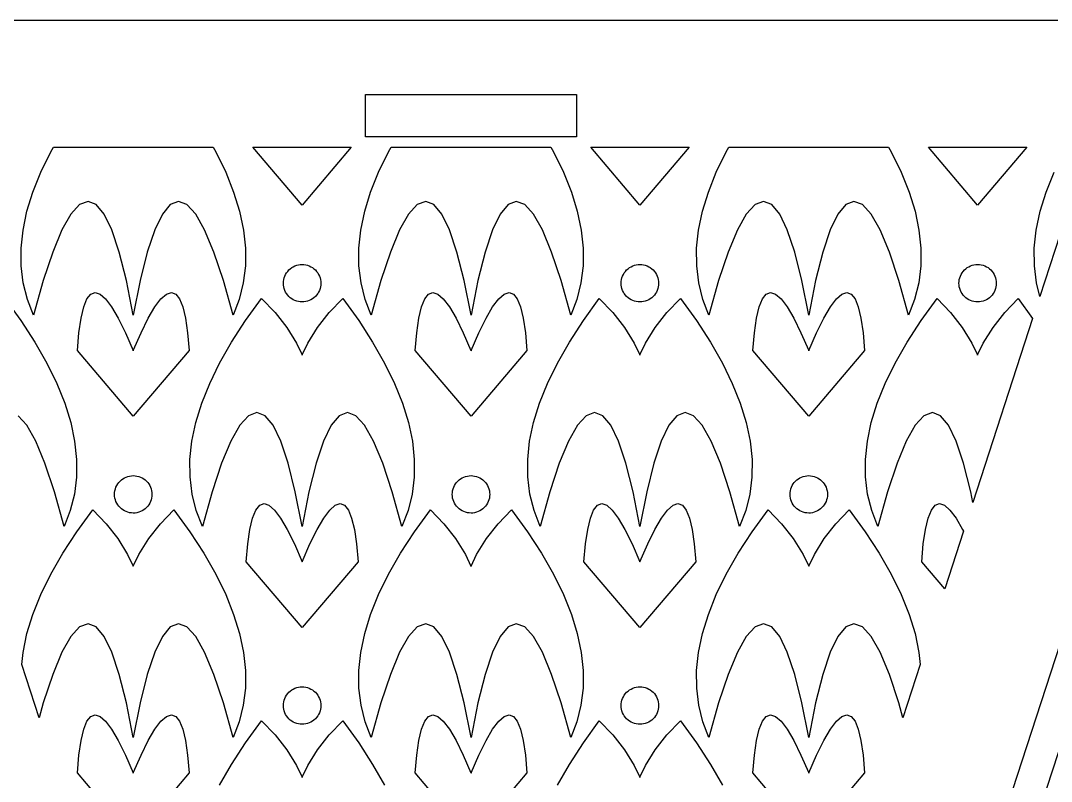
# Model space of a CAD drawing. Header units: metres. Extents: x 20 to 717, y 20 to 251.
# Drawn here: x 130.5 to 228.1, y 178.8 to 250.8 of the extents above; entities that cross this region are included whole.
import ezdxf

# ---------------------------------------------------------------- set-up
doc = ezdxf.new("R2010")
doc.units = ezdxf.units.M

msp = doc.modelspace()

# ---------------------------------------------------------------- linework, layer by layer
for p, q in [((248.154, 250.826), (98.1544, 250.826)), ((173.154, 20.0001), (248.154, 250.826)), ((251.309, 250.826), (176.309, 20)), ((163.154, 239.826), (163.154, 243.826)), ((163.154, 243.826), (183.154, 243.826)), ((183.154, 243.826), (183.154, 239.826)), ((183.154, 239.826), (163.154, 239.826)), ((132.397, 236.467), (133.341, 238.396)), ((133.341, 238.396), (133.587, 238.826)), ((133.587, 238.826), (148.723, 238.826)), ((148.723, 238.826), (148.969, 238.396)), ((148.969, 238.396), (149.913, 236.467)), ((152.498, 238.826), (161.812, 238.826)), ((157.154, 233.352), (152.498, 238.826)), ((161.812, 238.826), (157.154, 233.352)), ((164.397, 236.467), (165.34, 238.396)), ((165.34, 238.396), (165.586, 238.826)), ((165.586, 238.826), (180.723, 238.826)), ((180.723, 238.826), (180.969, 238.396)), ((180.969, 238.396), (181.912, 236.467)), ((184.497, 238.826), (193.811, 238.826)), ((189.154, 233.352), (184.497, 238.826)), ((193.811, 238.826), (189.154, 233.352)), ((196.396, 236.467), (197.34, 238.396)), ((197.34, 238.396), (197.586, 238.826)), ((197.586, 238.826), (212.722, 238.826)), ((212.722, 238.826), (212.968, 238.396)), ((212.968, 238.396), (213.912, 236.467)), ((216.497, 238.826), (225.812, 238.826)), ((221.154, 233.352), (216.497, 238.826)), ((225.812, 238.826), (221.154, 233.352)), ((231.638, 238.826), (227.051, 224.709)), ((131.645, 234.589), (132.397, 236.467)), ((149.913, 236.467), (150.665, 234.588)), ((163.644, 234.589), (164.397, 236.467)), ((181.912, 236.467), (182.665, 234.588)), ((195.644, 234.589), (196.396, 236.467)), ((213.912, 236.467), (214.664, 234.588)), ((227.644, 234.589), (228.397, 236.467)), ((131.082, 232.764), (131.645, 234.589)), ((150.665, 234.588), (151.228, 232.763)), ((163.082, 232.764), (163.644, 234.589)), ((182.665, 234.588), (183.227, 232.763)), ((195.081, 232.764), (195.644, 234.589)), ((214.664, 234.588), (215.227, 232.763)), ((227.081, 232.764), (227.644, 234.589)), ((136.869, 233.703), (136.066, 233.402)), ((137.647, 233.402), (136.869, 233.703)), ((145.441, 233.703), (144.663, 233.402)), ((146.243, 233.402), (145.441, 233.703)), ((168.868, 233.703), (168.066, 233.402)), ((169.647, 233.402), (168.868, 233.703)), ((177.441, 233.703), (176.662, 233.402)), ((178.243, 233.402), (177.441, 233.703)), ((200.868, 233.703), (200.066, 233.402)), ((201.646, 233.402), (200.868, 233.703)), ((209.44, 233.703), (208.662, 233.402)), ((210.242, 233.402), (209.44, 233.703)), ((130.711, 230.99), (131.082, 232.764)), ((135.241, 232.502), (134.392, 231.001)), ((136.066, 233.402), (135.241, 232.502)), ((138.4, 232.502), (137.647, 233.402)), ((139.125, 231), (138.4, 232.502)), ((143.91, 232.502), (143.185, 231.001)), ((144.663, 233.402), (143.91, 232.502)), ((147.068, 232.502), (146.243, 233.402)), ((147.918, 231.001), (147.068, 232.502)), ((151.228, 232.763), (151.599, 230.99)), ((162.71, 230.99), (163.082, 232.764)), ((167.24, 232.502), (166.391, 231.001)), ((168.066, 233.402), (167.24, 232.502)), ((170.399, 232.502), (169.647, 233.402)), ((171.125, 231), (170.399, 232.502)), ((175.91, 232.502), (175.184, 231.001)), ((176.662, 233.402), (175.91, 232.502)), ((179.068, 232.502), (178.243, 233.402)), ((179.918, 231.001), (179.068, 232.502)), ((183.227, 232.763), (183.599, 230.99)), ((194.71, 230.99), (195.081, 232.764)), ((199.24, 232.502), (198.391, 231.001)), ((200.066, 233.402), (199.24, 232.502)), ((202.399, 232.502), (201.646, 233.402)), ((203.124, 231), (202.399, 232.502)), ((207.909, 232.502), (207.184, 231.001)), ((208.662, 233.402), (207.909, 232.502)), ((211.067, 232.502), (210.242, 233.402)), ((211.917, 231.001), (211.067, 232.502)), ((215.227, 232.763), (215.598, 230.99)), ((226.71, 230.99), (227.081, 232.764)), ((130.528, 229.27), (130.711, 230.99)), ((134.392, 231.001), (133.519, 228.901)), ((139.828, 228.901), (139.125, 231)), ((143.185, 231.001), (142.482, 228.901)), ((148.791, 228.901), (147.918, 231.001)), ((151.599, 230.99), (151.781, 229.269)), ((162.528, 229.27), (162.71, 230.99)), ((166.391, 231.001), (165.518, 228.901)), ((171.827, 228.901), (171.125, 231)), ((175.184, 231.001), (174.482, 228.901)), ((180.791, 228.901), (179.918, 231.001)), ((183.599, 230.99), (183.78, 229.269)), ((194.527, 229.27), (194.71, 230.99)), ((198.391, 231.001), (197.518, 228.901)), ((203.827, 228.901), (203.124, 231)), ((207.184, 231.001), (206.481, 228.901)), ((212.79, 228.901), (211.917, 231.001)), ((215.598, 230.99), (215.78, 229.269)), ((226.527, 229.27), (226.71, 230.99)), ((130.537, 227.6), (130.528, 229.27)), ((133.519, 228.901), (132.619, 226.201)), ((140.506, 226.2), (139.828, 228.901)), ((142.482, 228.901), (141.804, 226.201)), ((149.69, 226.201), (148.791, 228.901)), ((151.781, 229.269), (151.773, 227.598)), ((162.536, 227.6), (162.528, 229.27)), ((165.518, 228.901), (164.619, 226.201)), ((172.505, 226.2), (171.827, 228.901)), ((174.482, 228.901), (173.804, 226.201)), ((181.69, 226.201), (180.791, 228.901)), ((183.78, 229.269), (183.773, 227.598)), ((194.536, 227.6), (194.527, 229.27)), ((197.518, 228.901), (196.619, 226.201)), ((204.505, 226.2), (203.827, 228.901)), ((206.481, 228.901), (205.803, 226.201)), ((213.69, 226.201), (212.79, 228.901)), ((215.78, 229.269), (215.772, 227.598)), ((226.536, 227.6), (226.527, 229.27)), ((130.736, 225.982), (130.537, 227.6)), ((151.773, 227.598), (151.573, 225.982)), ((156.319, 227.517), (156.477, 227.591)), ((156.477, 227.591), (156.64, 227.65)), ((156.64, 227.65), (156.81, 227.692)), ((156.81, 227.692), (156.982, 227.717)), ((156.982, 227.717), (157.154, 227.726)), ((157.154, 227.726), (157.328, 227.717)), ((157.328, 227.717), (157.501, 227.692)), ((157.501, 227.692), (157.669, 227.65)), ((157.669, 227.65), (157.833, 227.591)), ((157.833, 227.591), (157.99, 227.517)), ((162.735, 225.982), (162.536, 227.6)), ((183.773, 227.598), (183.573, 225.982)), ((188.318, 227.517), (188.476, 227.591)), ((188.476, 227.591), (188.64, 227.65)), ((188.64, 227.65), (188.81, 227.692)), ((188.81, 227.692), (188.981, 227.717)), ((188.981, 227.717), (189.154, 227.726)), ((189.154, 227.726), (189.328, 227.717)), ((189.328, 227.717), (189.5, 227.692)), ((189.5, 227.692), (189.669, 227.65)), ((189.669, 227.65), (189.832, 227.591)), ((189.832, 227.591), (189.989, 227.517)), ((194.735, 225.982), (194.536, 227.6)), ((215.772, 227.598), (215.572, 225.982)), ((220.318, 227.517), (220.477, 227.591)), ((220.477, 227.591), (220.64, 227.65)), ((220.64, 227.65), (220.81, 227.692)), ((220.81, 227.692), (220.981, 227.717)), ((220.981, 227.717), (221.154, 227.726)), ((221.154, 227.726), (221.328, 227.717)), ((221.328, 227.717), (221.5, 227.692)), ((221.5, 227.692), (221.669, 227.65)), ((221.669, 227.65), (221.832, 227.591)), ((221.832, 227.591), (221.989, 227.517)), ((226.735, 225.982), (226.536, 227.6)), ((155.458, 226.467), (155.517, 226.631)), ((155.517, 226.631), (155.592, 226.789)), ((155.592, 226.789), (155.682, 226.939)), ((155.682, 226.939), (155.784, 227.077)), ((155.784, 227.077), (155.901, 227.207)), ((155.901, 227.207), (156.03, 227.323)), ((156.03, 227.323), (156.169, 227.427)), ((156.169, 227.427), (156.319, 227.517)), ((157.99, 227.517), (158.14, 227.427)), ((158.14, 227.427), (158.278, 227.323)), ((158.278, 227.323), (158.408, 227.206)), ((158.408, 227.206), (158.525, 227.077)), ((158.525, 227.077), (158.629, 226.938)), ((158.629, 226.938), (158.718, 226.789)), ((158.718, 226.789), (158.792, 226.631)), ((158.792, 226.631), (158.851, 226.467)), ((187.458, 226.467), (187.517, 226.631)), ((187.517, 226.631), (187.591, 226.789)), ((187.591, 226.789), (187.681, 226.939)), ((187.681, 226.939), (187.784, 227.077)), ((187.784, 227.077), (187.901, 227.207)), ((187.901, 227.207), (188.03, 227.323)), ((188.03, 227.323), (188.169, 227.427)), ((188.169, 227.427), (188.318, 227.517)), ((189.989, 227.517), (190.14, 227.427)), ((190.14, 227.427), (190.278, 227.323)), ((190.278, 227.323), (190.407, 227.206)), ((190.407, 227.206), (190.525, 227.077)), ((190.525, 227.077), (190.628, 226.938)), ((190.628, 226.938), (190.717, 226.789)), ((190.717, 226.789), (190.792, 226.631)), ((190.792, 226.631), (190.851, 226.467)), ((219.458, 226.467), (219.517, 226.631)), ((219.517, 226.631), (219.591, 226.789)), ((219.591, 226.789), (219.681, 226.939)), ((219.681, 226.939), (219.784, 227.077)), ((219.784, 227.077), (219.901, 227.207)), ((219.901, 227.207), (220.03, 227.323)), ((220.03, 227.323), (220.169, 227.427)), ((220.169, 227.427), (220.318, 227.517)), ((221.989, 227.517), (222.14, 227.427)), ((222.14, 227.427), (222.278, 227.323)), ((222.278, 227.323), (222.408, 227.206)), ((222.408, 227.206), (222.525, 227.077)), ((222.525, 227.077), (222.628, 226.938)), ((222.628, 226.938), (222.718, 226.789)), ((222.718, 226.789), (222.792, 226.631)), ((222.792, 226.631), (222.851, 226.467)), ((131.125, 224.415), (130.736, 225.982)), ((132.619, 226.201), (131.7, 222.912)), ((141.155, 222.922), (140.506, 226.2)), ((141.804, 226.201), (141.155, 222.922)), ((150.609, 222.912), (149.69, 226.201)), ((151.573, 225.982), (151.185, 224.414)), ((155.382, 225.952), (155.391, 226.127)), ((155.39, 225.779), (155.382, 225.952)), ((155.416, 225.608), (155.39, 225.779)), ((155.391, 226.127), (155.416, 226.299)), ((155.416, 226.299), (155.458, 226.467)), ((155.458, 225.438), (155.416, 225.608)), ((158.851, 226.467), (158.894, 226.298)), ((158.893, 225.606), (158.851, 225.438)), ((158.919, 225.778), (158.893, 225.606)), ((158.894, 226.298), (158.919, 226.127)), ((158.919, 226.127), (158.927, 225.952)), ((158.927, 225.952), (158.919, 225.778)), ((163.124, 224.415), (162.735, 225.982)), ((164.619, 226.201), (163.7, 222.912)), ((173.154, 222.922), (172.505, 226.2)), ((173.804, 226.201), (173.154, 222.922)), ((182.608, 222.912), (181.69, 226.201)), ((183.573, 225.982), (183.185, 224.414)), ((187.382, 225.952), (187.39, 226.127)), ((187.39, 225.779), (187.382, 225.952)), ((187.39, 226.127), (187.416, 226.299)), ((187.415, 225.608), (187.39, 225.779)), ((187.458, 225.438), (187.415, 225.608)), ((187.416, 226.299), (187.458, 226.467)), ((190.851, 226.467), (190.893, 226.298)), ((190.893, 225.606), (190.851, 225.438)), ((190.893, 226.298), (190.919, 226.127)), ((190.918, 225.778), (190.893, 225.606)), ((190.927, 225.952), (190.918, 225.778)), ((190.919, 226.127), (190.927, 225.952)), ((195.124, 224.415), (194.735, 225.982)), ((196.619, 226.201), (195.699, 222.912)), ((205.153, 222.922), (204.505, 226.2)), ((205.803, 226.201), (205.153, 222.922)), ((214.608, 222.912), (213.69, 226.201)), ((215.572, 225.982), (215.184, 224.414)), ((219.382, 225.952), (219.391, 226.127)), ((219.39, 225.779), (219.382, 225.952)), ((219.415, 225.608), (219.39, 225.779)), ((219.391, 226.127), (219.416, 226.299)), ((219.458, 225.438), (219.415, 225.608)), ((219.416, 226.299), (219.458, 226.467)), ((222.851, 226.467), (222.894, 226.298)), ((222.893, 225.606), (222.851, 225.438)), ((222.918, 225.778), (222.893, 225.606)), ((222.894, 226.298), (222.919, 226.127)), ((222.927, 225.952), (222.918, 225.778)), ((222.919, 226.127), (222.927, 225.952)), ((227.051, 224.709), (226.735, 225.982)), ((136.77, 224.466), (137.132, 224.924)), ((137.132, 224.924), (137.543, 225.076)), ((137.543, 225.076), (138.011, 224.924)), ((138.011, 224.924), (138.531, 224.466)), ((143.778, 224.466), (144.299, 224.924)), ((144.299, 224.924), (144.767, 225.076)), ((144.767, 225.076), (145.178, 224.924)), ((145.178, 224.924), (145.54, 224.466)), ((155.517, 225.275), (155.458, 225.438)), ((155.592, 225.117), (155.517, 225.275)), ((155.681, 224.968), (155.592, 225.117)), ((155.784, 224.828), (155.681, 224.968)), ((155.901, 224.699), (155.784, 224.828)), ((156.03, 224.582), (155.901, 224.699)), ((158.408, 224.699), (158.278, 224.582)), ((158.525, 224.828), (158.408, 224.699)), ((158.629, 224.968), (158.525, 224.828)), ((158.718, 225.117), (158.629, 224.968)), ((158.792, 225.275), (158.718, 225.117)), ((158.851, 225.438), (158.792, 225.275)), ((168.77, 224.466), (169.131, 224.924)), ((169.131, 224.924), (169.543, 225.076)), ((169.543, 225.076), (170.01, 224.924)), ((170.01, 224.924), (170.531, 224.466)), ((175.778, 224.466), (176.299, 224.924)), ((176.299, 224.924), (176.766, 225.076)), ((176.766, 225.076), (177.178, 224.924)), ((177.178, 224.924), (177.539, 224.466)), ((187.517, 225.275), (187.458, 225.438)), ((187.591, 225.117), (187.517, 225.275)), ((187.68, 224.968), (187.591, 225.117)), ((187.784, 224.828), (187.68, 224.968)), ((187.9, 224.699), (187.784, 224.828)), ((188.03, 224.582), (187.9, 224.699)), ((190.407, 224.699), (190.278, 224.582)), ((190.525, 224.828), (190.407, 224.699)), ((190.628, 224.968), (190.525, 224.828)), ((190.717, 225.117), (190.628, 224.968)), ((190.792, 225.275), (190.717, 225.117)), ((190.851, 225.438), (190.792, 225.275)), ((200.769, 224.466), (201.131, 224.924)), ((201.131, 224.924), (201.542, 225.076)), ((201.542, 225.076), (202.01, 224.924)), ((202.01, 224.924), (202.53, 224.466)), ((207.777, 224.466), (208.298, 224.924)), ((208.298, 224.924), (208.766, 225.076)), ((208.766, 225.076), (209.177, 224.924)), ((209.177, 224.924), (209.539, 224.466)), ((219.517, 225.275), (219.458, 225.438)), ((219.591, 225.117), (219.517, 225.275)), ((219.681, 224.968), (219.591, 225.117)), ((219.784, 224.828), (219.681, 224.968)), ((219.9, 224.699), (219.784, 224.828)), ((220.03, 224.582), (219.9, 224.699)), ((222.408, 224.699), (222.278, 224.582)), ((222.525, 224.828), (222.408, 224.699)), ((222.628, 224.968), (222.525, 224.828)), ((222.718, 225.117), (222.628, 224.968)), ((222.792, 225.275), (222.718, 225.117)), ((222.851, 225.438), (222.792, 225.275)), ((129, 224.493), (130.512, 222.411)), ((131.7, 222.912), (131.125, 224.415)), ((136.209, 222.634), (136.463, 223.704)), ((136.463, 223.704), (136.77, 224.466)), ((138.531, 224.466), (139.106, 223.702)), ((139.106, 223.702), (139.734, 222.632)), ((142.576, 222.632), (143.204, 223.703)), ((143.204, 223.703), (143.778, 224.466)), ((145.54, 224.466), (145.847, 223.703)), ((145.847, 223.703), (146.102, 222.633)), ((151.185, 224.414), (150.609, 222.912)), ((151.798, 222.412), (153.309, 224.493)), ((153.309, 224.493), (154.586, 223.172)), ((156.169, 224.48), (156.03, 224.582)), ((156.319, 224.39), (156.169, 224.48)), ((156.477, 224.316), (156.319, 224.39)), ((156.64, 224.256), (156.477, 224.316)), ((156.809, 224.214), (156.64, 224.256)), ((156.981, 224.189), (156.809, 224.214)), ((157.154, 224.18), (156.981, 224.189)), ((157.328, 224.188), (157.154, 224.18)), ((157.499, 224.214), (157.328, 224.188)), ((157.669, 224.256), (157.499, 224.214)), ((157.833, 224.316), (157.669, 224.256)), ((157.99, 224.39), (157.833, 224.316)), ((158.14, 224.48), (157.99, 224.39)), ((158.278, 224.582), (158.14, 224.48)), ((159.724, 223.173), (161, 224.493)), ((161, 224.493), (162.512, 222.411)), ((163.7, 222.912), (163.124, 224.415)), ((168.208, 222.634), (168.463, 223.704)), ((168.463, 223.704), (168.77, 224.466)), ((170.531, 224.466), (171.106, 223.702)), ((171.106, 223.702), (171.733, 222.632)), ((174.575, 222.632), (175.204, 223.703)), ((175.204, 223.703), (175.778, 224.466)), ((177.539, 224.466), (177.846, 223.703)), ((177.846, 223.703), (178.102, 222.633)), ((183.185, 224.414), (182.608, 222.912)), ((183.798, 222.412), (185.309, 224.493)), ((185.309, 224.493), (186.585, 223.172)), ((188.169, 224.48), (188.03, 224.582)), ((188.318, 224.39), (188.169, 224.48)), ((188.476, 224.316), (188.318, 224.39)), ((188.64, 224.256), (188.476, 224.316)), ((188.808, 224.214), (188.64, 224.256)), ((188.981, 224.189), (188.808, 224.214)), ((189.154, 224.18), (188.981, 224.189)), ((189.327, 224.188), (189.154, 224.18)), ((189.499, 224.214), (189.327, 224.188)), ((189.669, 224.256), (189.499, 224.214)), ((189.832, 224.316), (189.669, 224.256)), ((189.989, 224.39), (189.832, 224.316)), ((190.14, 224.48), (189.989, 224.39)), ((190.278, 224.582), (190.14, 224.48)), ((191.723, 223.173), (192.999, 224.493)), ((192.999, 224.493), (194.511, 222.411)), ((195.699, 222.912), (195.124, 224.415)), ((200.207, 222.634), (200.462, 223.704)), ((200.462, 223.704), (200.769, 224.466)), ((202.53, 224.466), (203.105, 223.702)), ((203.105, 223.702), (203.733, 222.632)), ((206.574, 222.632), (207.203, 223.703)), ((207.203, 223.703), (207.777, 224.466)), ((209.539, 224.466), (209.846, 223.703)), ((209.846, 223.703), (210.101, 222.633)), ((215.184, 224.414), (214.608, 222.912)), ((215.798, 222.412), (217.309, 224.493)), ((217.309, 224.493), (218.585, 223.172)), ((220.169, 224.48), (220.03, 224.582)), ((220.318, 224.39), (220.169, 224.48)), ((220.477, 224.316), (220.318, 224.39)), ((220.64, 224.256), (220.477, 224.316)), ((220.808, 224.214), (220.64, 224.256)), ((220.981, 224.189), (220.808, 224.214)), ((221.154, 224.18), (220.981, 224.189)), ((221.327, 224.188), (221.154, 224.18)), ((221.499, 224.214), (221.327, 224.188)), ((221.669, 224.256), (221.499, 224.214)), ((221.832, 224.316), (221.669, 224.256)), ((221.989, 224.39), (221.832, 224.316)), ((222.14, 224.48), (221.989, 224.39)), ((222.278, 224.582), (222.14, 224.48)), ((223.723, 223.173), (224.999, 224.493)), ((224.999, 224.493), (226.368, 222.609)), ((154.586, 223.172), (155.691, 221.762)), ((158.618, 221.763), (159.724, 223.173)), ((186.585, 223.172), (187.691, 221.762)), ((190.618, 221.763), (191.723, 223.173)), ((218.585, 223.172), (219.691, 221.762)), ((222.618, 221.763), (223.723, 223.173)), ((130.512, 222.411), (131.836, 220.378)), ((136.007, 221.258), (136.209, 222.634)), ((139.734, 222.632), (140.416, 221.257)), ((141.894, 221.257), (142.576, 222.632)), ((146.102, 222.633), (146.303, 221.258)), ((150.474, 220.378), (151.798, 222.412)), ((155.691, 221.762), (156.622, 220.266)), ((157.688, 220.266), (158.618, 221.763)), ((162.512, 222.411), (163.836, 220.378)), ((168.007, 221.258), (168.208, 222.634)), ((171.733, 222.632), (172.415, 221.257)), ((173.894, 221.257), (174.575, 222.632)), ((178.102, 222.633), (178.303, 221.258)), ((182.474, 220.378), (183.798, 222.412)), ((187.691, 221.762), (188.621, 220.266)), ((189.687, 220.266), (190.618, 221.763)), ((194.511, 222.411), (195.836, 220.378)), ((200.006, 221.258), (200.207, 222.634)), ((203.733, 222.632), (204.415, 221.257)), ((205.893, 221.257), (206.574, 222.632)), ((210.101, 222.633), (210.302, 221.258)), ((214.474, 220.378), (215.798, 222.412)), ((219.691, 221.762), (220.621, 220.266)), ((226.368, 222.609), (220.706, 205.183)), ((221.687, 220.266), (222.618, 221.763)), ((135.859, 219.577), (136.007, 221.258)), ((140.416, 221.257), (141.15, 219.578)), ((141.159, 219.577), (141.894, 221.257)), ((146.303, 221.258), (146.451, 219.577)), ((167.859, 219.577), (168.007, 221.258)), ((172.415, 221.257), (173.15, 219.578)), ((173.158, 219.577), (173.894, 221.257)), ((178.303, 221.258), (178.45, 219.577)), ((199.858, 219.577), (200.006, 221.258)), ((204.415, 221.257), (205.15, 219.578)), ((205.158, 219.577), (205.893, 221.257)), ((210.302, 221.258), (210.45, 219.577)), ((131.836, 220.378), (132.969, 218.396)), ((149.34, 218.396), (150.474, 220.378)), ((156.622, 220.266), (157.15, 219.162)), ((157.159, 219.158), (157.688, 220.266)), ((163.836, 220.378), (164.969, 218.396)), ((181.34, 218.396), (182.474, 220.378)), ((188.621, 220.266), (189.15, 219.162)), ((189.158, 219.158), (189.687, 220.266)), ((195.836, 220.378), (196.969, 218.396)), ((213.34, 218.396), (214.474, 220.378)), ((220.621, 220.266), (221.15, 219.162)), ((221.158, 219.158), (221.687, 220.266)), ((141.155, 213.352), (135.859, 219.577)), ((141.15, 219.578), (141.15, 219.558)), ((141.15, 219.558), (141.155, 219.568)), ((146.451, 219.577), (141.155, 213.352)), ((141.155, 219.568), (141.159, 219.559)), ((141.159, 219.559), (141.159, 219.577)), ((157.15, 219.162), (157.15, 219.141)), ((157.15, 219.141), (157.155, 219.152)), ((157.155, 219.152), (157.159, 219.145)), ((157.159, 219.145), (157.159, 219.158)), ((173.154, 213.352), (167.859, 219.577)), ((173.15, 219.578), (173.15, 219.558)), ((173.15, 219.558), (173.155, 219.568)), ((178.45, 219.577), (173.154, 213.352)), ((173.155, 219.568), (173.158, 219.559)), ((173.158, 219.559), (173.158, 219.577)), ((189.15, 219.162), (189.15, 219.141)), ((189.15, 219.141), (189.154, 219.152)), ((189.154, 219.152), (189.158, 219.145)), ((189.158, 219.145), (189.158, 219.158)), ((205.153, 213.352), (199.858, 219.577)), ((205.15, 219.578), (205.15, 219.558)), ((205.15, 219.558), (205.154, 219.568)), ((210.45, 219.577), (205.153, 213.352)), ((205.154, 219.568), (205.158, 219.559)), ((205.158, 219.559), (205.158, 219.577)), ((221.15, 219.162), (221.15, 219.141)), ((221.15, 219.141), (221.155, 219.152)), ((221.155, 219.152), (221.158, 219.145)), ((221.158, 219.145), (221.158, 219.158)), ((132.969, 218.396), (133.912, 216.467)), ((148.397, 216.467), (149.34, 218.396)), ((164.969, 218.396), (165.912, 216.467)), ((180.397, 216.467), (181.34, 218.396)), ((196.969, 218.396), (197.912, 216.467)), ((212.397, 216.467), (213.34, 218.396)), ((133.912, 216.467), (134.665, 214.588)), ((147.644, 214.589), (148.397, 216.467)), ((165.912, 216.467), (166.665, 214.588)), ((179.644, 214.589), (180.397, 216.467)), ((197.912, 216.467), (198.665, 214.588)), ((211.644, 214.589), (212.397, 216.467)), ((134.665, 214.588), (135.228, 212.763)), ((147.082, 212.764), (147.644, 214.589)), ((166.665, 214.588), (167.228, 212.763)), ((179.081, 212.764), (179.644, 214.589)), ((198.665, 214.588), (199.227, 212.763)), ((211.081, 212.764), (211.644, 214.589)), ((131.068, 212.502), (130.243, 213.402)), ((152.066, 213.402), (151.241, 212.502)), ((152.869, 213.703), (152.066, 213.402)), ((153.647, 213.402), (152.869, 213.703)), ((154.399, 212.502), (153.647, 213.402)), ((160.663, 213.402), (159.91, 212.502)), ((161.441, 213.703), (160.663, 213.402)), ((162.243, 213.402), (161.441, 213.703)), ((163.068, 212.502), (162.243, 213.402)), ((184.066, 213.402), (183.24, 212.502)), ((184.868, 213.703), (184.066, 213.402)), ((185.646, 213.402), (184.868, 213.703)), ((186.399, 212.502), (185.646, 213.402)), ((192.662, 213.402), (191.91, 212.502)), ((193.44, 213.703), (192.662, 213.402)), ((194.242, 213.402), (193.44, 213.703)), ((195.067, 212.502), (194.242, 213.402)), ((216.066, 213.402), (215.24, 212.502)), ((216.868, 213.703), (216.066, 213.402)), ((217.646, 213.402), (216.868, 213.703)), ((218.399, 212.502), (217.646, 213.402)), ((131.918, 211.001), (131.068, 212.502)), ((135.228, 212.763), (135.599, 210.99)), ((146.71, 210.99), (147.082, 212.764)), ((151.241, 212.502), (150.392, 211.001)), ((155.125, 211), (154.399, 212.502)), ((159.91, 212.502), (159.184, 211.001)), ((163.918, 211.001), (163.068, 212.502)), ((167.228, 212.763), (167.599, 210.99)), ((178.71, 210.99), (179.081, 212.764)), ((183.24, 212.502), (182.391, 211.001)), ((187.125, 211), (186.399, 212.502)), ((191.91, 212.502), (191.184, 211.001)), ((195.917, 211.001), (195.067, 212.502)), ((199.227, 212.763), (199.599, 210.99)), ((210.71, 210.99), (211.081, 212.764)), ((215.24, 212.502), (214.391, 211.001)), ((219.125, 211), (218.399, 212.502)), ((132.791, 208.901), (131.918, 211.001)), ((135.599, 210.99), (135.78, 209.269)), ((146.528, 209.27), (146.71, 210.99)), ((150.392, 211.001), (149.518, 208.901)), ((155.827, 208.901), (155.125, 211)), ((159.184, 211.001), (158.482, 208.901)), ((164.791, 208.901), (163.918, 211.001)), ((167.599, 210.99), (167.78, 209.269)), ((178.528, 209.27), (178.71, 210.99)), ((182.391, 211.001), (181.518, 208.901)), ((187.827, 208.901), (187.125, 211)), ((191.184, 211.001), (190.482, 208.901)), ((196.791, 208.901), (195.917, 211.001)), ((199.599, 210.99), (199.78, 209.269)), ((210.528, 209.27), (210.71, 210.99)), ((214.391, 211.001), (213.518, 208.901)), ((219.827, 208.901), (219.125, 211)), ((135.78, 209.269), (135.773, 207.598)), ((146.537, 207.6), (146.528, 209.27)), ((167.78, 209.269), (167.773, 207.598)), ((178.536, 207.6), (178.528, 209.27)), ((199.78, 209.269), (199.772, 207.598)), ((210.536, 207.6), (210.528, 209.27)), ((133.69, 206.201), (132.791, 208.901)), ((149.518, 208.901), (148.619, 206.201)), ((156.505, 206.2), (155.827, 208.901)), ((158.482, 208.901), (157.804, 206.201)), ((165.69, 206.201), (164.791, 208.901)), ((181.518, 208.901), (180.619, 206.201)), ((188.505, 206.2), (187.827, 208.901)), ((190.482, 208.901), (189.804, 206.201)), ((197.69, 206.201), (196.791, 208.901)), ((213.518, 208.901), (212.619, 206.201)), ((220.505, 206.2), (219.827, 208.901)), ((135.773, 207.598), (135.573, 205.982)), ((139.682, 206.939), (139.784, 207.077)), ((139.784, 207.077), (139.901, 207.207)), ((139.901, 207.207), (140.03, 207.323)), ((140.03, 207.323), (140.17, 207.427)), ((140.17, 207.427), (140.319, 207.517)), ((140.319, 207.517), (140.477, 207.591)), ((140.477, 207.591), (140.641, 207.65)), ((140.641, 207.65), (140.81, 207.692)), ((140.81, 207.692), (140.982, 207.717)), ((140.982, 207.717), (141.155, 207.726)), ((141.155, 207.726), (141.329, 207.717)), ((141.329, 207.717), (141.501, 207.692)), ((141.501, 207.692), (141.669, 207.65)), ((141.669, 207.65), (141.833, 207.591)), ((141.833, 207.591), (141.99, 207.517)), ((141.99, 207.517), (142.14, 207.427)), ((142.14, 207.427), (142.279, 207.323)), ((142.279, 207.323), (142.408, 207.206)), ((142.408, 207.206), (142.525, 207.077)), ((142.525, 207.077), (142.629, 206.938)), ((146.735, 205.982), (146.537, 207.6)), ((167.773, 207.598), (167.573, 205.982)), ((171.681, 206.939), (171.784, 207.077)), ((171.784, 207.077), (171.901, 207.207)), ((171.901, 207.207), (172.03, 207.323)), ((172.03, 207.323), (172.169, 207.427)), ((172.169, 207.427), (172.318, 207.517)), ((172.318, 207.517), (172.477, 207.591)), ((172.477, 207.591), (172.64, 207.65)), ((172.64, 207.65), (172.81, 207.692)), ((172.81, 207.692), (172.981, 207.717)), ((172.981, 207.717), (173.154, 207.726)), ((173.154, 207.726), (173.328, 207.717)), ((173.328, 207.717), (173.5, 207.692)), ((173.5, 207.692), (173.669, 207.65)), ((173.669, 207.65), (173.832, 207.591)), ((173.832, 207.591), (173.99, 207.517)), ((173.99, 207.517), (174.14, 207.427)), ((174.14, 207.427), (174.278, 207.323)), ((174.278, 207.323), (174.408, 207.206)), ((174.408, 207.206), (174.525, 207.077)), ((174.525, 207.077), (174.628, 206.938)), ((178.735, 205.982), (178.536, 207.6)), ((199.772, 207.598), (199.573, 205.982)), ((203.681, 206.939), (203.783, 207.077)), ((203.783, 207.077), (203.9, 207.207)), ((203.9, 207.207), (204.029, 207.323)), ((204.029, 207.323), (204.169, 207.427)), ((204.169, 207.427), (204.318, 207.517)), ((204.318, 207.517), (204.476, 207.591)), ((204.476, 207.591), (204.64, 207.65)), ((204.64, 207.65), (204.809, 207.692)), ((204.809, 207.692), (204.981, 207.717)), ((204.981, 207.717), (205.153, 207.726)), ((205.153, 207.726), (205.328, 207.717)), ((205.328, 207.717), (205.5, 207.692)), ((205.5, 207.692), (205.668, 207.65)), ((205.668, 207.65), (205.832, 207.591)), ((205.832, 207.591), (205.989, 207.517)), ((205.989, 207.517), (206.139, 207.427)), ((206.139, 207.427), (206.278, 207.323)), ((206.278, 207.323), (206.407, 207.206)), ((206.407, 207.206), (206.525, 207.077)), ((206.525, 207.077), (206.628, 206.938)), ((210.735, 205.982), (210.536, 207.6)), ((134.608, 202.912), (133.69, 206.201)), ((139.382, 205.952), (139.391, 206.127)), ((139.391, 206.127), (139.416, 206.299)), ((139.416, 206.299), (139.459, 206.467)), ((139.459, 206.467), (139.518, 206.631)), ((139.518, 206.631), (139.592, 206.789)), ((139.592, 206.789), (139.682, 206.939)), ((142.629, 206.938), (142.718, 206.789)), ((142.718, 206.789), (142.792, 206.631)), ((142.792, 206.631), (142.851, 206.467)), ((142.851, 206.467), (142.894, 206.298)), ((142.894, 206.298), (142.919, 206.127)), ((142.919, 206.127), (142.927, 205.952)), ((148.619, 206.201), (147.7, 202.912)), ((157.154, 202.922), (156.505, 206.2)), ((157.804, 206.201), (157.154, 202.922)), ((166.609, 202.912), (165.69, 206.201)), ((171.382, 205.952), (171.391, 206.127)), ((171.391, 206.127), (171.416, 206.299)), ((171.416, 206.299), (171.458, 206.467)), ((171.458, 206.467), (171.517, 206.631)), ((171.517, 206.631), (171.591, 206.789)), ((171.591, 206.789), (171.681, 206.939)), ((174.628, 206.938), (174.718, 206.789)), ((174.718, 206.789), (174.792, 206.631)), ((174.792, 206.631), (174.851, 206.467)), ((174.851, 206.467), (174.894, 206.298)), ((174.894, 206.298), (174.919, 206.127)), ((174.919, 206.127), (174.927, 205.952)), ((180.619, 206.201), (179.699, 202.912)), ((189.154, 202.922), (188.505, 206.2)), ((189.804, 206.201), (189.154, 202.922)), ((198.608, 202.912), (197.69, 206.201)), ((203.382, 205.952), (203.39, 206.127)), ((203.39, 206.127), (203.415, 206.299)), ((203.415, 206.299), (203.458, 206.467)), ((203.458, 206.467), (203.517, 206.631)), ((203.517, 206.631), (203.591, 206.789)), ((203.591, 206.789), (203.681, 206.939)), ((206.628, 206.938), (206.717, 206.789)), ((206.717, 206.789), (206.791, 206.631)), ((206.791, 206.631), (206.85, 206.467)), ((206.85, 206.467), (206.893, 206.298)), ((206.893, 206.298), (206.918, 206.127)), ((206.918, 206.127), (206.927, 205.952)), ((212.619, 206.201), (211.7, 202.912)), ((220.706, 205.183), (220.505, 206.2)), ((135.573, 205.982), (135.185, 204.414)), ((139.391, 205.779), (139.382, 205.952)), ((139.416, 205.608), (139.391, 205.779)), ((139.459, 205.438), (139.416, 205.608)), ((139.518, 205.275), (139.459, 205.438)), ((139.592, 205.117), (139.518, 205.275)), ((139.681, 204.968), (139.592, 205.117)), ((142.718, 205.117), (142.629, 204.968)), ((142.792, 205.275), (142.718, 205.117)), ((142.851, 205.438), (142.792, 205.275)), ((142.894, 205.606), (142.851, 205.438)), ((142.919, 205.778), (142.894, 205.606)), ((142.927, 205.952), (142.919, 205.778)), ((147.125, 204.415), (146.735, 205.982)), ((167.573, 205.982), (167.185, 204.414)), ((171.39, 205.779), (171.382, 205.952)), ((171.415, 205.608), (171.39, 205.779)), ((171.458, 205.438), (171.415, 205.608)), ((171.517, 205.275), (171.458, 205.438)), ((171.591, 205.117), (171.517, 205.275)), ((171.681, 204.968), (171.591, 205.117)), ((174.718, 205.117), (174.628, 204.968)), ((174.792, 205.275), (174.718, 205.117)), ((174.851, 205.438), (174.792, 205.275)), ((174.893, 205.606), (174.851, 205.438)), ((174.918, 205.778), (174.893, 205.606)), ((174.927, 205.952), (174.918, 205.778)), ((179.124, 204.415), (178.735, 205.982)), ((199.573, 205.982), (199.184, 204.414)), ((203.39, 205.779), (203.382, 205.952)), ((203.415, 205.608), (203.39, 205.779)), ((203.458, 205.438), (203.415, 205.608)), ((203.517, 205.275), (203.458, 205.438)), ((203.591, 205.117), (203.517, 205.275)), ((203.68, 204.968), (203.591, 205.117)), ((206.717, 205.117), (206.628, 204.968)), ((206.791, 205.275), (206.717, 205.117)), ((206.85, 205.438), (206.791, 205.275)), ((206.893, 205.606), (206.85, 205.438)), ((206.918, 205.778), (206.893, 205.606)), ((206.927, 205.952), (206.918, 205.778)), ((211.124, 204.415), (210.735, 205.982)), ((135.185, 204.414), (134.608, 202.912)), ((135.798, 202.412), (137.309, 204.493)), ((137.309, 204.493), (138.586, 203.172)), ((139.784, 204.828), (139.681, 204.968)), ((139.901, 204.699), (139.784, 204.828)), ((140.03, 204.582), (139.901, 204.699)), ((140.17, 204.48), (140.03, 204.582)), ((140.319, 204.39), (140.17, 204.48)), ((140.477, 204.316), (140.319, 204.39)), ((140.641, 204.256), (140.477, 204.316)), ((140.809, 204.214), (140.641, 204.256)), ((140.981, 204.189), (140.809, 204.214)), ((141.155, 204.18), (140.981, 204.189)), ((141.328, 204.188), (141.155, 204.18)), ((141.5, 204.214), (141.328, 204.188)), ((141.669, 204.256), (141.5, 204.214)), ((141.833, 204.316), (141.669, 204.256)), ((141.99, 204.39), (141.833, 204.316)), ((142.14, 204.48), (141.99, 204.39)), ((142.279, 204.582), (142.14, 204.48)), ((142.408, 204.699), (142.279, 204.582)), ((142.525, 204.828), (142.408, 204.699)), ((142.629, 204.968), (142.525, 204.828)), ((143.724, 203.173), (145, 204.493)), ((145, 204.493), (146.512, 202.411)), ((147.7, 202.912), (147.125, 204.415)), ((152.463, 203.704), (152.77, 204.466)), ((152.77, 204.466), (153.131, 204.924)), ((153.131, 204.924), (153.543, 205.076)), ((153.543, 205.076), (154.01, 204.924)), ((154.01, 204.924), (154.531, 204.466)), ((154.531, 204.466), (155.106, 203.702)), ((159.204, 203.703), (159.778, 204.466)), ((159.778, 204.466), (160.299, 204.924)), ((160.299, 204.924), (160.766, 205.076)), ((160.766, 205.076), (161.178, 204.924)), ((161.178, 204.924), (161.539, 204.466)), ((161.539, 204.466), (161.847, 203.703)), ((167.185, 204.414), (166.609, 202.912)), ((167.798, 202.412), (169.309, 204.493)), ((169.309, 204.493), (170.585, 203.172)), ((171.784, 204.828), (171.681, 204.968)), ((171.9, 204.699), (171.784, 204.828)), ((172.03, 204.582), (171.9, 204.699)), ((172.169, 204.48), (172.03, 204.582)), ((172.318, 204.39), (172.169, 204.48)), ((172.477, 204.316), (172.318, 204.39)), ((172.64, 204.256), (172.477, 204.316)), ((172.809, 204.214), (172.64, 204.256)), ((172.981, 204.189), (172.809, 204.214)), ((173.154, 204.18), (172.981, 204.189)), ((173.328, 204.188), (173.154, 204.18)), ((173.499, 204.214), (173.328, 204.188)), ((173.669, 204.256), (173.499, 204.214)), ((173.832, 204.316), (173.669, 204.256)), ((173.99, 204.39), (173.832, 204.316)), ((174.14, 204.48), (173.99, 204.39)), ((174.278, 204.582), (174.14, 204.48)), ((174.408, 204.699), (174.278, 204.582)), ((174.525, 204.828), (174.408, 204.699)), ((174.628, 204.968), (174.525, 204.828)), ((175.724, 203.173), (176.999, 204.493)), ((176.999, 204.493), (178.512, 202.411)), ((179.699, 202.912), (179.124, 204.415)), ((184.462, 203.704), (184.77, 204.466)), ((184.77, 204.466), (185.131, 204.924)), ((185.131, 204.924), (185.543, 205.076)), ((185.543, 205.076), (186.01, 204.924)), ((186.01, 204.924), (186.531, 204.466)), ((186.531, 204.466), (187.106, 203.702)), ((191.203, 203.703), (191.778, 204.466)), ((191.778, 204.466), (192.299, 204.924)), ((192.299, 204.924), (192.766, 205.076)), ((192.766, 205.076), (193.178, 204.924)), ((193.178, 204.924), (193.539, 204.466)), ((193.539, 204.466), (193.846, 203.703)), ((199.184, 204.414), (198.608, 202.912)), ((199.798, 202.412), (201.308, 204.493)), ((201.308, 204.493), (202.585, 203.172)), ((203.783, 204.828), (203.68, 204.968)), ((203.9, 204.699), (203.783, 204.828)), ((204.029, 204.582), (203.9, 204.699)), ((204.169, 204.48), (204.029, 204.582)), ((204.318, 204.39), (204.169, 204.48)), ((204.476, 204.316), (204.318, 204.39)), ((204.64, 204.256), (204.476, 204.316)), ((204.808, 204.214), (204.64, 204.256)), ((204.98, 204.189), (204.808, 204.214)), ((205.153, 204.18), (204.98, 204.189)), ((205.327, 204.188), (205.153, 204.18)), ((205.499, 204.214), (205.327, 204.188)), ((205.668, 204.256), (205.499, 204.214)), ((205.832, 204.316), (205.668, 204.256)), ((205.989, 204.39), (205.832, 204.316)), ((206.139, 204.48), (205.989, 204.39)), ((206.278, 204.582), (206.139, 204.48)), ((206.407, 204.699), (206.278, 204.582)), ((206.525, 204.828), (206.407, 204.699)), ((206.628, 204.968), (206.525, 204.828)), ((207.723, 203.173), (208.999, 204.493)), ((208.999, 204.493), (210.511, 202.411)), ((211.7, 202.912), (211.124, 204.415)), ((216.462, 203.704), (216.77, 204.466)), ((216.77, 204.466), (217.131, 204.924)), ((217.131, 204.924), (217.543, 205.076)), ((217.543, 205.076), (218.01, 204.924)), ((218.01, 204.924), (218.531, 204.466)), ((218.531, 204.466), (219.106, 203.702)), ((138.586, 203.172), (139.691, 201.762)), ((142.618, 201.763), (143.724, 203.173)), ((152.208, 202.634), (152.463, 203.704)), ((155.106, 203.702), (155.733, 202.632)), ((158.575, 202.632), (159.204, 203.703)), ((161.847, 203.703), (162.102, 202.633)), ((170.585, 203.172), (171.691, 201.762)), ((174.618, 201.763), (175.724, 203.173)), ((184.208, 202.634), (184.462, 203.704)), ((187.106, 203.702), (187.733, 202.632)), ((190.575, 202.632), (191.203, 203.703)), ((193.846, 203.703), (194.101, 202.633)), ((202.585, 203.172), (203.691, 201.762)), ((206.617, 201.763), (207.723, 203.173)), ((216.208, 202.634), (216.462, 203.704)), ((219.106, 203.702), (219.733, 202.632)), ((134.474, 200.378), (135.798, 202.412)), ((146.512, 202.411), (147.836, 200.378)), ((152.007, 201.258), (152.208, 202.634)), ((155.733, 202.632), (156.415, 201.257)), ((157.894, 201.257), (158.575, 202.632)), ((162.102, 202.633), (162.303, 201.258)), ((166.474, 200.378), (167.798, 202.412)), ((178.512, 202.411), (179.836, 200.378)), ((184.007, 201.258), (184.208, 202.634)), ((187.733, 202.632), (188.415, 201.257)), ((189.894, 201.257), (190.575, 202.632)), ((194.101, 202.633), (194.303, 201.258)), ((198.473, 200.378), (199.798, 202.412)), ((210.511, 202.411), (211.835, 200.378)), ((216.007, 201.258), (216.208, 202.634)), ((219.82, 202.456), (218.049, 197.003)), ((219.733, 202.632), (219.82, 202.456)), ((139.691, 201.762), (140.622, 200.266)), ((141.688, 200.266), (142.618, 201.763)), ((151.859, 199.577), (152.007, 201.258)), ((156.415, 201.257), (157.15, 199.578)), ((157.159, 199.577), (157.894, 201.257)), ((162.303, 201.258), (162.45, 199.577)), ((171.691, 201.762), (172.621, 200.266)), ((173.688, 200.266), (174.618, 201.763)), ((183.858, 199.577), (184.007, 201.258)), ((188.415, 201.257), (189.15, 199.578)), ((189.158, 199.577), (189.894, 201.257)), ((194.303, 201.258), (194.45, 199.577)), ((203.691, 201.762), (204.621, 200.266)), ((205.687, 200.266), (206.617, 201.763)), ((215.858, 199.577), (216.007, 201.258)), ((133.341, 198.396), (134.474, 200.378)), ((140.622, 200.266), (141.15, 199.162)), ((141.159, 199.158), (141.688, 200.266)), ((147.836, 200.378), (148.969, 198.396)), ((165.34, 198.396), (166.474, 200.378)), ((172.621, 200.266), (173.15, 199.162)), ((173.158, 199.158), (173.688, 200.266)), ((179.836, 200.378), (180.969, 198.396)), ((197.34, 198.396), (198.473, 200.378)), ((204.621, 200.266), (205.15, 199.162)), ((205.158, 199.158), (205.687, 200.266)), ((211.835, 200.378), (212.968, 198.396)), ((157.154, 193.352), (151.859, 199.577)), ((157.15, 199.578), (157.15, 199.558)), ((157.15, 199.558), (157.155, 199.568)), ((162.45, 199.577), (157.154, 193.352)), ((157.155, 199.568), (157.159, 199.559)), ((157.159, 199.559), (157.159, 199.577)), ((189.154, 193.352), (183.858, 199.577)), ((189.15, 199.578), (189.15, 199.558)), ((189.15, 199.558), (189.154, 199.568)), ((194.45, 199.577), (189.154, 193.352)), ((189.154, 199.568), (189.158, 199.559)), ((189.158, 199.559), (189.158, 199.577)), ((218.049, 197.003), (215.858, 199.577)), ((132.397, 196.467), (133.341, 198.396)), ((141.15, 199.162), (141.15, 199.141)), ((141.15, 199.141), (141.155, 199.152)), ((141.155, 199.152), (141.159, 199.145)), ((141.159, 199.145), (141.159, 199.158)), ((148.969, 198.396), (149.913, 196.467)), ((164.397, 196.467), (165.34, 198.396)), ((173.15, 199.162), (173.15, 199.141)), ((173.15, 199.141), (173.155, 199.152)), ((173.155, 199.152), (173.158, 199.145)), ((173.158, 199.145), (173.158, 199.158)), ((180.969, 198.396), (181.912, 196.467)), ((196.396, 196.467), (197.34, 198.396)), ((205.15, 199.162), (205.15, 199.141)), ((205.15, 199.141), (205.154, 199.152)), ((205.154, 199.152), (205.158, 199.145)), ((205.158, 199.145), (205.158, 199.158)), ((212.968, 198.396), (213.912, 196.467)), ((131.645, 194.589), (132.397, 196.467)), ((149.913, 196.467), (150.665, 194.588)), ((163.644, 194.589), (164.397, 196.467)), ((181.912, 196.467), (182.665, 194.588)), ((195.644, 194.589), (196.396, 196.467)), ((213.912, 196.467), (214.664, 194.588)), ((131.082, 192.764), (131.645, 194.589)), ((150.665, 194.588), (151.228, 192.763)), ((163.082, 192.764), (163.644, 194.589)), ((182.665, 194.588), (183.227, 192.763)), ((195.081, 192.764), (195.644, 194.589)), ((214.664, 194.588), (215.227, 192.763)), ((136.066, 193.402), (135.241, 192.502)), ((136.869, 193.703), (136.066, 193.402)), ((137.647, 193.402), (136.869, 193.703)), ((138.4, 192.502), (137.647, 193.402)), ((144.663, 193.402), (143.91, 192.502)), ((145.441, 193.703), (144.663, 193.402)), ((146.243, 193.402), (145.441, 193.703)), ((147.068, 192.502), (146.243, 193.402)), ((168.066, 193.402), (167.24, 192.502)), ((168.868, 193.703), (168.066, 193.402)), ((169.647, 193.402), (168.868, 193.703)), ((170.399, 192.502), (169.647, 193.402)), ((176.662, 193.402), (175.91, 192.502)), ((177.441, 193.703), (176.662, 193.402)), ((178.243, 193.402), (177.441, 193.703)), ((179.068, 192.502), (178.243, 193.402)), ((200.066, 193.402), (199.24, 192.502)), ((200.868, 193.703), (200.066, 193.402)), ((201.646, 193.402), (200.868, 193.703)), ((202.399, 192.502), (201.646, 193.402)), ((208.662, 193.402), (207.909, 192.502)), ((209.44, 193.703), (208.662, 193.402)), ((210.242, 193.402), (209.44, 193.703)), ((211.067, 192.502), (210.242, 193.402)), ((130.711, 190.99), (131.082, 192.764)), ((135.241, 192.502), (134.392, 191.001)), ((139.125, 191), (138.4, 192.502)), ((143.91, 192.502), (143.185, 191.001)), ((147.918, 191.001), (147.068, 192.502)), ((151.228, 192.763), (151.599, 190.99)), ((162.71, 190.99), (163.082, 192.764)), ((167.24, 192.502), (166.391, 191.001)), ((171.125, 191), (170.399, 192.502)), ((175.91, 192.502), (175.184, 191.001)), ((179.918, 191.001), (179.068, 192.502)), ((183.227, 192.763), (183.599, 190.99)), ((194.71, 190.99), (195.081, 192.764)), ((199.24, 192.502), (198.391, 191.001)), ((203.124, 191), (202.399, 192.502)), ((207.909, 192.502), (207.184, 191.001)), ((211.917, 191.001), (211.067, 192.502)), ((215.227, 192.763), (215.598, 190.99)), ((130.589, 189.837), (130.711, 190.99)), ((134.392, 191.001), (133.519, 188.901)), ((139.828, 188.901), (139.125, 191)), ((143.185, 191.001), (142.482, 188.901)), ((148.791, 188.901), (147.918, 191.001)), ((151.599, 190.99), (151.781, 189.269)), ((162.528, 189.27), (162.71, 190.99)), ((166.391, 191.001), (165.518, 188.901)), ((171.827, 188.901), (171.125, 191)), ((175.184, 191.001), (174.482, 188.901)), ((180.791, 188.901), (179.918, 191.001)), ((183.599, 190.99), (183.78, 189.269)), ((194.527, 189.27), (194.71, 190.99)), ((198.391, 191.001), (197.518, 188.901)), ((203.827, 188.901), (203.124, 191)), ((207.184, 191.001), (206.481, 188.901)), ((212.79, 188.901), (211.917, 191.001)), ((215.598, 190.99), (215.72, 189.837)), ((132.227, 184.795), (130.589, 189.837)), ((215.72, 189.837), (214.082, 184.795)), ((133.519, 188.901), (132.619, 186.201)), ((140.506, 186.2), (139.828, 188.901)), ((142.482, 188.901), (141.804, 186.201)), ((149.69, 186.201), (148.791, 188.901)), ((151.781, 189.269), (151.773, 187.598)), ((162.536, 187.6), (162.528, 189.27)), ((165.518, 188.901), (164.619, 186.201)), ((172.505, 186.2), (171.827, 188.901)), ((174.482, 188.901), (173.804, 186.201)), ((181.69, 186.201), (180.791, 188.901)), ((183.78, 189.269), (183.773, 187.598)), ((194.536, 187.6), (194.527, 189.27)), ((197.518, 188.901), (196.619, 186.201)), ((204.505, 186.2), (203.827, 188.901)), ((206.481, 188.901), (205.803, 186.201)), ((213.69, 186.201), (212.79, 188.901)), ((151.773, 187.598), (151.573, 185.982)), ((156.169, 187.427), (156.319, 187.517)), ((156.319, 187.517), (156.477, 187.591)), ((156.477, 187.591), (156.64, 187.65)), ((156.64, 187.65), (156.81, 187.692)), ((156.81, 187.692), (156.982, 187.717)), ((156.982, 187.717), (157.154, 187.726)), ((157.154, 187.726), (157.328, 187.717)), ((157.328, 187.717), (157.501, 187.692)), ((157.501, 187.692), (157.669, 187.65)), ((157.669, 187.65), (157.833, 187.591)), ((157.833, 187.591), (157.99, 187.517)), ((157.99, 187.517), (158.14, 187.427)), ((162.735, 185.982), (162.536, 187.6)), ((183.773, 187.598), (183.573, 185.982)), ((188.169, 187.427), (188.318, 187.517)), ((188.318, 187.517), (188.476, 187.591)), ((188.476, 187.591), (188.64, 187.65)), ((188.64, 187.65), (188.81, 187.692)), ((188.81, 187.692), (188.981, 187.717)), ((188.981, 187.717), (189.154, 187.726)), ((189.154, 187.726), (189.328, 187.717)), ((189.328, 187.717), (189.5, 187.692)), ((189.5, 187.692), (189.669, 187.65)), ((189.669, 187.65), (189.832, 187.591)), ((189.832, 187.591), (189.989, 187.517)), ((189.989, 187.517), (190.14, 187.427)), ((194.735, 185.982), (194.536, 187.6)), ((155.458, 186.467), (155.517, 186.631)), ((155.517, 186.631), (155.592, 186.789)), ((155.592, 186.789), (155.682, 186.939)), ((155.682, 186.939), (155.784, 187.077)), ((155.784, 187.077), (155.901, 187.207)), ((155.901, 187.207), (156.03, 187.323)), ((156.03, 187.323), (156.169, 187.427)), ((158.14, 187.427), (158.278, 187.323)), ((158.278, 187.323), (158.408, 187.206)), ((158.408, 187.206), (158.525, 187.077)), ((158.525, 187.077), (158.629, 186.938)), ((158.629, 186.938), (158.718, 186.789)), ((158.718, 186.789), (158.792, 186.631)), ((158.792, 186.631), (158.851, 186.467)), ((187.458, 186.467), (187.517, 186.631)), ((187.517, 186.631), (187.591, 186.789)), ((187.591, 186.789), (187.681, 186.939)), ((187.681, 186.939), (187.784, 187.077)), ((187.784, 187.077), (187.901, 187.207)), ((187.901, 187.207), (188.03, 187.323)), ((188.03, 187.323), (188.169, 187.427)), ((190.14, 187.427), (190.278, 187.323)), ((190.278, 187.323), (190.407, 187.206)), ((190.407, 187.206), (190.525, 187.077)), ((190.525, 187.077), (190.628, 186.938)), ((190.628, 186.938), (190.717, 186.789)), ((190.717, 186.789), (190.792, 186.631)), ((190.792, 186.631), (190.851, 186.467)), ((132.619, 186.201), (132.227, 184.795)), ((141.155, 182.922), (140.506, 186.2)), ((141.804, 186.201), (141.155, 182.922)), ((150.609, 182.912), (149.69, 186.201)), ((151.573, 185.982), (151.185, 184.414)), ((155.382, 185.952), (155.391, 186.127)), ((155.39, 185.779), (155.382, 185.952)), ((155.416, 185.608), (155.39, 185.779)), ((155.391, 186.127), (155.416, 186.299)), ((155.416, 186.299), (155.458, 186.467)), ((155.458, 185.438), (155.416, 185.608)), ((158.851, 186.467), (158.894, 186.298)), ((158.893, 185.606), (158.851, 185.438)), ((158.919, 185.778), (158.893, 185.606)), ((158.894, 186.298), (158.919, 186.127)), ((158.919, 186.127), (158.927, 185.952)), ((158.927, 185.952), (158.919, 185.778)), ((163.124, 184.415), (162.735, 185.982)), ((164.619, 186.201), (163.7, 182.912)), ((173.154, 182.922), (172.505, 186.2)), ((173.804, 186.201), (173.154, 182.922)), ((182.608, 182.912), (181.69, 186.201)), ((183.573, 185.982), (183.185, 184.414)), ((187.382, 185.952), (187.39, 186.127)), ((187.39, 185.779), (187.382, 185.952)), ((187.39, 186.127), (187.416, 186.299)), ((187.415, 185.608), (187.39, 185.779)), ((187.458, 185.438), (187.415, 185.608)), ((187.416, 186.299), (187.458, 186.467)), ((190.851, 186.467), (190.893, 186.298)), ((190.893, 185.606), (190.851, 185.438)), ((190.893, 186.298), (190.919, 186.127)), ((190.918, 185.778), (190.893, 185.606)), ((190.927, 185.952), (190.918, 185.778)), ((190.919, 186.127), (190.927, 185.952)), ((195.124, 184.415), (194.735, 185.982)), ((196.619, 186.201), (195.699, 182.912)), ((205.153, 182.922), (204.505, 186.2)), ((205.803, 186.201), (205.153, 182.922)), ((214.082, 184.795), (213.69, 186.201)), ((136.77, 184.466), (137.132, 184.924)), ((137.132, 184.924), (137.543, 185.076)), ((137.543, 185.076), (138.011, 184.924)), ((138.011, 184.924), (138.531, 184.466)), ((143.778, 184.466), (144.299, 184.924)), ((144.299, 184.924), (144.767, 185.076)), ((144.767, 185.076), (145.178, 184.924)), ((145.178, 184.924), (145.54, 184.466)), ((155.517, 185.275), (155.458, 185.438)), ((155.592, 185.117), (155.517, 185.275)), ((155.681, 184.968), (155.592, 185.117)), ((155.784, 184.828), (155.681, 184.968)), ((155.901, 184.699), (155.784, 184.828)), ((156.03, 184.582), (155.901, 184.699)), ((156.169, 184.48), (156.03, 184.582)), ((158.278, 184.582), (158.14, 184.48)), ((158.408, 184.699), (158.278, 184.582)), ((158.525, 184.828), (158.408, 184.699)), ((158.629, 184.968), (158.525, 184.828)), ((158.718, 185.117), (158.629, 184.968)), ((158.792, 185.275), (158.718, 185.117)), ((158.851, 185.438), (158.792, 185.275)), ((168.77, 184.466), (169.131, 184.924)), ((169.131, 184.924), (169.543, 185.076)), ((169.543, 185.076), (170.01, 184.924)), ((170.01, 184.924), (170.531, 184.466)), ((175.778, 184.466), (176.299, 184.924)), ((176.299, 184.924), (176.766, 185.076)), ((176.766, 185.076), (177.178, 184.924)), ((177.178, 184.924), (177.539, 184.466)), ((187.517, 185.275), (187.458, 185.438)), ((187.591, 185.117), (187.517, 185.275)), ((187.68, 184.968), (187.591, 185.117)), ((187.784, 184.828), (187.68, 184.968)), ((187.9, 184.699), (187.784, 184.828)), ((188.03, 184.582), (187.9, 184.699)), ((188.169, 184.48), (188.03, 184.582)), ((190.278, 184.582), (190.14, 184.48)), ((190.407, 184.699), (190.278, 184.582)), ((190.525, 184.828), (190.407, 184.699)), ((190.628, 184.968), (190.525, 184.828)), ((190.717, 185.117), (190.628, 184.968)), ((190.792, 185.275), (190.717, 185.117)), ((190.851, 185.438), (190.792, 185.275)), ((200.769, 184.466), (201.131, 184.924)), ((201.131, 184.924), (201.542, 185.076)), ((201.542, 185.076), (202.01, 184.924)), ((202.01, 184.924), (202.53, 184.466)), ((207.777, 184.466), (208.298, 184.924)), ((208.298, 184.924), (208.766, 185.076)), ((208.766, 185.076), (209.177, 184.924)), ((209.177, 184.924), (209.539, 184.466)), ((136.209, 182.634), (136.463, 183.704)), ((136.463, 183.704), (136.77, 184.466)), ((138.531, 184.466), (139.106, 183.702)), ((139.106, 183.702), (139.734, 182.632)), ((142.576, 182.632), (143.204, 183.703)), ((143.204, 183.703), (143.778, 184.466)), ((145.54, 184.466), (145.847, 183.703)), ((145.847, 183.703), (146.102, 182.633)), ((151.185, 184.414), (150.609, 182.912)), ((151.798, 182.412), (153.309, 184.493)), ((153.309, 184.493), (154.586, 183.172)), ((156.319, 184.39), (156.169, 184.48)), ((156.477, 184.316), (156.319, 184.39)), ((156.64, 184.256), (156.477, 184.316)), ((156.809, 184.214), (156.64, 184.256)), ((156.981, 184.189), (156.809, 184.214)), ((157.154, 184.18), (156.981, 184.189)), ((157.328, 184.188), (157.154, 184.18)), ((157.499, 184.214), (157.328, 184.188)), ((157.669, 184.256), (157.499, 184.214)), ((157.833, 184.316), (157.669, 184.256)), ((157.99, 184.39), (157.833, 184.316)), ((158.14, 184.48), (157.99, 184.39)), ((159.724, 183.173), (161, 184.493)), ((161, 184.493), (162.512, 182.411)), ((163.7, 182.912), (163.124, 184.415)), ((168.208, 182.634), (168.463, 183.704)), ((168.463, 183.704), (168.77, 184.466)), ((170.531, 184.466), (171.106, 183.702)), ((171.106, 183.702), (171.733, 182.632)), ((174.575, 182.632), (175.204, 183.703)), ((175.204, 183.703), (175.778, 184.466)), ((177.539, 184.466), (177.846, 183.703)), ((177.846, 183.703), (178.102, 182.633)), ((183.185, 184.414), (182.608, 182.912)), ((183.798, 182.412), (185.309, 184.493)), ((185.309, 184.493), (186.585, 183.172)), ((188.318, 184.39), (188.169, 184.48)), ((188.476, 184.316), (188.318, 184.39)), ((188.64, 184.256), (188.476, 184.316)), ((188.808, 184.214), (188.64, 184.256)), ((188.981, 184.189), (188.808, 184.214)), ((189.154, 184.18), (188.981, 184.189)), ((189.327, 184.188), (189.154, 184.18)), ((189.499, 184.214), (189.327, 184.188)), ((189.669, 184.256), (189.499, 184.214)), ((189.832, 184.316), (189.669, 184.256)), ((189.989, 184.39), (189.832, 184.316)), ((190.14, 184.48), (189.989, 184.39)), ((191.723, 183.173), (192.999, 184.493)), ((192.999, 184.493), (194.511, 182.411)), ((195.699, 182.912), (195.124, 184.415)), ((200.207, 182.634), (200.462, 183.704)), ((200.462, 183.704), (200.769, 184.466)), ((202.53, 184.466), (203.105, 183.702)), ((203.105, 183.702), (203.733, 182.632)), ((206.574, 182.632), (207.203, 183.703)), ((207.203, 183.703), (207.777, 184.466)), ((209.539, 184.466), (209.846, 183.703)), ((209.846, 183.703), (210.101, 182.633)), ((136.007, 181.258), (136.209, 182.634)), ((139.734, 182.632), (140.416, 181.257)), ((141.894, 181.257), (142.576, 182.632)), ((146.102, 182.633), (146.303, 181.258)), ((154.586, 183.172), (155.691, 181.762)), ((158.618, 181.763), (159.724, 183.173)), ((168.007, 181.258), (168.208, 182.634)), ((171.733, 182.632), (172.415, 181.257)), ((173.894, 181.257), (174.575, 182.632)), ((178.102, 182.633), (178.303, 181.258)), ((186.585, 183.172), (187.691, 181.762)), ((190.618, 181.763), (191.723, 183.173)), ((200.006, 181.258), (200.207, 182.634)), ((203.733, 182.632), (204.415, 181.257)), ((205.893, 181.257), (206.574, 182.632)), ((210.101, 182.633), (210.302, 181.258)), ((150.474, 180.378), (151.798, 182.412)), ((155.691, 181.762), (156.622, 180.266)), ((157.688, 180.266), (158.618, 181.763)), ((162.512, 182.411), (163.836, 180.378)), ((182.474, 180.378), (183.798, 182.412)), ((187.691, 181.762), (188.621, 180.266)), ((189.687, 180.266), (190.618, 181.763)), ((194.511, 182.411), (195.836, 180.378)), ((135.859, 179.577), (136.007, 181.258)), ((140.416, 181.257), (141.15, 179.578)), ((141.159, 179.577), (141.894, 181.257)), ((146.303, 181.258), (146.451, 179.577)), ((167.859, 179.577), (168.007, 181.258)), ((172.415, 181.257), (173.15, 179.578)), ((173.158, 179.577), (173.894, 181.257)), ((178.303, 181.258), (178.45, 179.577)), ((199.858, 179.577), (200.006, 181.258)), ((204.415, 181.257), (205.15, 179.578)), ((205.158, 179.577), (205.893, 181.257)), ((210.302, 181.258), (210.45, 179.577)), ((149.34, 178.396), (150.474, 180.378)), ((156.622, 180.266), (157.15, 179.162)), ((157.159, 179.158), (157.688, 180.266)), ((163.836, 180.378), (164.969, 178.396)), ((181.34, 178.396), (182.474, 180.378)), ((188.621, 180.266), (189.15, 179.162)), ((189.158, 179.158), (189.687, 180.266)), ((195.836, 180.378), (196.969, 178.396)), ((141.155, 173.352), (135.859, 179.577)), ((141.15, 179.578), (141.15, 179.558)), ((141.15, 179.558), (141.155, 179.568)), ((146.451, 179.577), (141.155, 173.352)), ((141.155, 179.568), (141.159, 179.559)), ((141.159, 179.559), (141.159, 179.577)), ((157.15, 179.162), (157.15, 179.141)), ((157.15, 179.141), (157.155, 179.152)), ((157.155, 179.152), (157.159, 179.145)), ((157.159, 179.145), (157.159, 179.158)), ((173.154, 173.352), (167.859, 179.577)), ((173.15, 179.578), (173.15, 179.558)), ((173.15, 179.558), (173.155, 179.568)), ((178.45, 179.577), (173.154, 173.352)), ((173.155, 179.568), (173.158, 179.559)), ((173.158, 179.559), (173.158, 179.577)), ((189.15, 179.162), (189.15, 179.141)), ((189.15, 179.141), (189.154, 179.152)), ((189.154, 179.152), (189.158, 179.145)), ((189.158, 179.145), (189.158, 179.158)), ((205.153, 173.352), (199.858, 179.577)), ((205.15, 179.578), (205.15, 179.558)), ((205.15, 179.558), (205.154, 179.568)), ((210.45, 179.577), (205.153, 173.352)), ((205.154, 179.568), (205.158, 179.559)), ((205.158, 179.559), (205.158, 179.577))]:
    msp.add_line(p, q)

doc.saveas('drawing.dxf')
